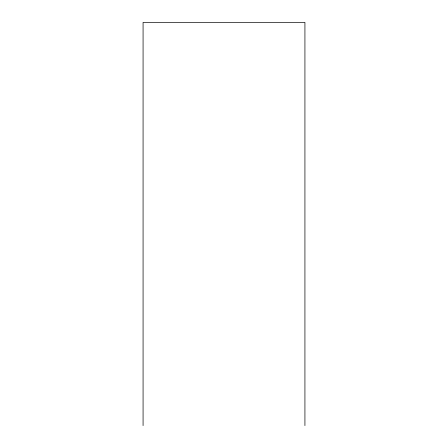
<?xml version="1.0" encoding="UTF-8"?>
<svg xmlns="http://www.w3.org/2000/svg" width="448" height="448" viewBox="0 0 448 448"><rect width="100%" height="100%" fill="white"/><g stroke="black" fill="none" stroke-linecap="round" stroke-linejoin="round"><path stroke-width="0.67" d="M304.926 425.6L304.926 22.4L143.074 22.4L143.074 425.6"/></g></svg>
